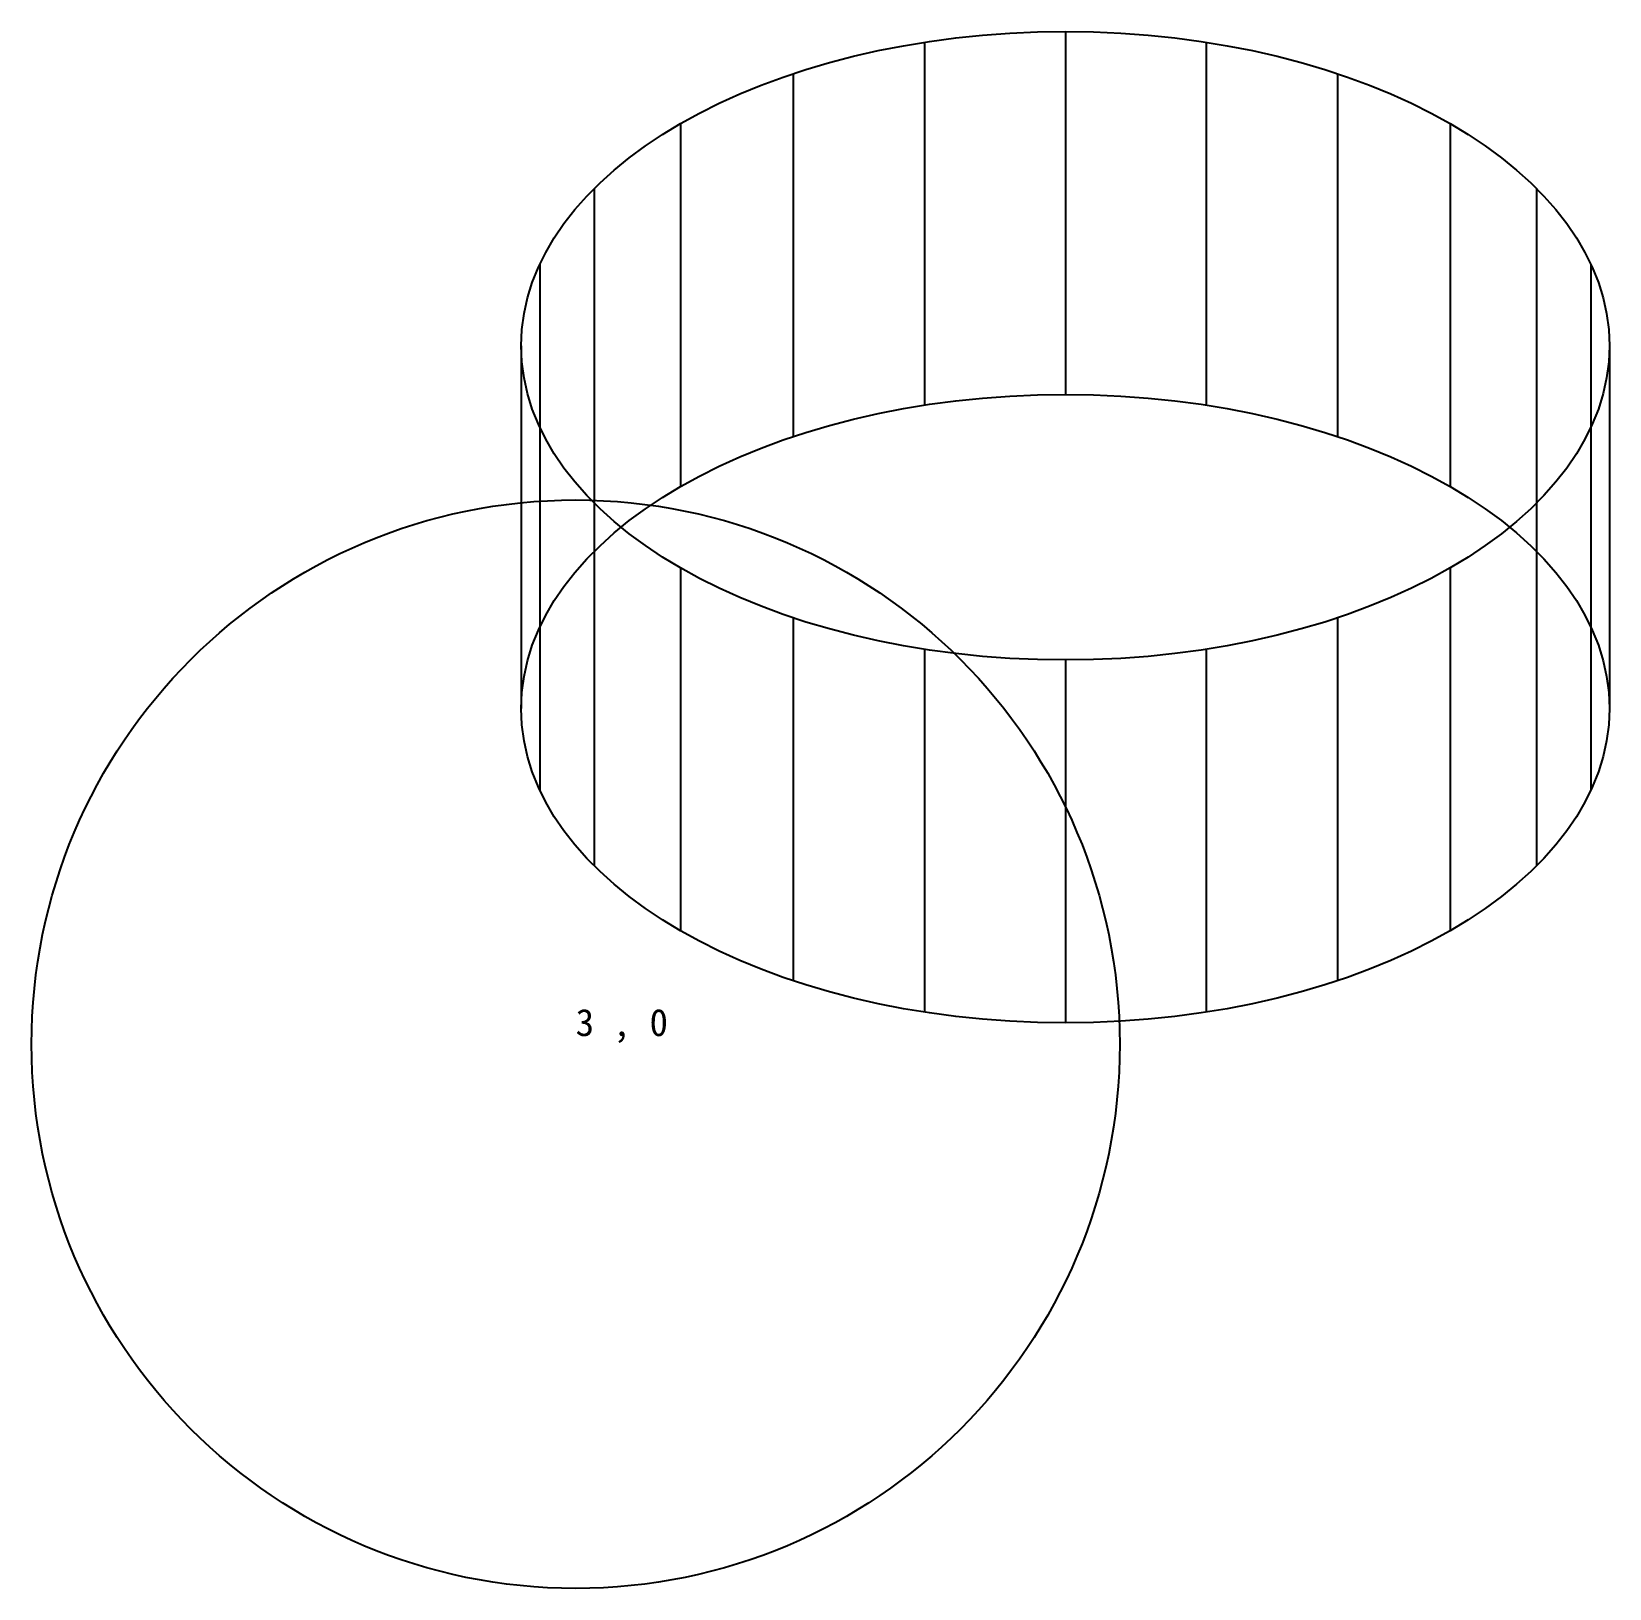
# Model space of a CAD drawing. Units: millimetres at full size, sheet at 1:100. Extents: x -6980 to 3674, y -7163 to 3346.
import ezdxf
from ezdxf.enums import TextEntityAlignment as Align

# ---------------------------------------------------------------- set-up
doc = ezdxf.new("R2010")
doc.units = ezdxf.units.MM
doc.header["$LTSCALE"] = 100
doc.layers.add('0-0', color=7, linetype='Continuous')
doc.styles.add('ＭＳ ゴシック', font='')
doc.styles.get('ＭＳ ゴシック').set_extended_font_data('MS Gothic')

msp = doc.modelspace()

# ---------------------------------------------------------------- linework, layer by layer
at = {"layer": '0-0'}
for p, q in [((0, 3345.6), (0, 896.1)), ((-950.8, 3273.4), (-950.8, 823.9)), ((950.8, 3273.4), (950.8, 823.9)), ((-1836.7, 3061.5), (-1836.7, 612)), ((1836.7, 3061.5), (1836.7, 612)), ((-2597.5, 2724.4), (-2597.5, 274.9)), ((2597.5, 2724.4), (2597.5, 274.9)), ((-3181.3, 2285.2), (-3181.3, -164.3)), ((3181.3, 2285.2), (3181.3, -164.3)), ((-3548.3, 1773.7), (-3548.3, -675.8)), ((3548.3, 1773.7), (3548.3, -675.8)), ((-3673.5, 1224.7), (-3673.5, -1224.7)), ((3673.5, 1224.7), (3673.5, -1224.7)), ((-3548.3, 675.8), (-3548.3, -1773.7)), ((3548.3, 675.8), (3548.3, -1773.7)), ((-3181.3, 164.3), (-3181.3, -2285.2)), ((3181.3, 164.3), (3181.3, -2285.2)), ((-2597.5, -274.9), (-2597.5, -2724.4)), ((2597.5, -274.9), (2597.5, -2724.4)), ((-1836.7, -612), (-1836.7, -3061.5)), ((1836.7, -612), (1836.7, -3061.5)), ((-950.8, -823.9), (-950.8, -3273.4)), ((950.8, -823.9), (950.8, -3273.4)), ((0, -896.1), (0, -3345.6))]:
    msp.add_line(p, q, dxfattribs=at)
msp.add_circle((-3306.1, -3489.8), 3673.5, dxfattribs=at)
for centre in [(0, 1224.7), (0, -1224.7)]:
    msp.add_ellipse(centre, major_axis=(3673.5, 0), ratio=0.57735, dxfattribs=at)

# ---------------------------------------------------------------- texts
at = {"layer": '0-0', "color": 6, "style": 'ＭＳ ゴシック'}
msp.add_text('3 , 0', height=183.3, dxfattribs=at).set_placement((-3306.1, -3489.8), align=Align.BOTTOM_LEFT)

doc.saveas('drawing.dxf')
